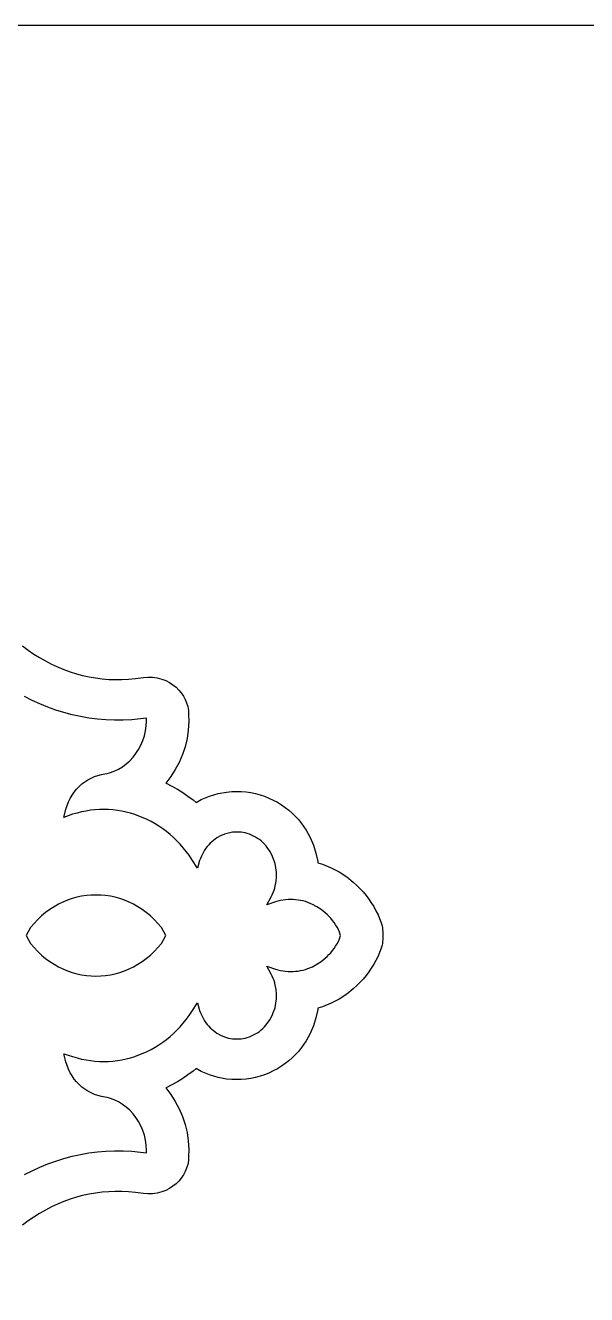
# Model space of a CAD drawing. Extents: x -1917 to -261, y -485 to 605.
# Drawn here: x -1500.3 to -1431.9, y 450.3 to 605.1 of the extents above; entities that cross this region are included whole.
import ezdxf

# ---------------------------------------------------------------- set-up
doc = ezdxf.new("R2010")
doc.units = 0
doc.layers.add('LAYER_1', color=18, linetype='CONTINUOUS')

msp = doc.modelspace()

# ---------------------------------------------------------------- linework, layer by layer
at = {"layer": 'LAYER_1'}
for points in [[(-1916.61, -484.86), (-721.61, -484.86), (-721.61, 605.14), (-1916.61, 605.14)], [(-1483.23, 494.14), (-1483.77, 495.1), (-1484.2, 495.61), (-1484.65, 496.09), (-1485.12, 496.53), (-1485.61, 496.94), (-1486.11, 497.31), (-1486.63, 497.65), (-1487.17, 497.95), (-1487.71, 498.22), (-1488.27, 498.45), (-1488.83, 498.64), (-1489.41, 498.8), (-1489.99, 498.93), (-1490.57, 499.01), (-1491.16, 499.07), (-1491.75, 499.08), (-1492.33, 499.07), (-1492.92, 499.01), (-1493.51, 498.93), (-1494.08, 498.8), (-1494.66, 498.64), (-1495.22, 498.45), (-1495.78, 498.22), (-1496.33, 497.95), (-1496.86, 497.65), (-1497.38, 497.31), (-1497.89, 496.94), (-1498.37, 496.53), (-1498.85, 496.09), (-1499.3, 495.61), (-1499.72, 495.1), (-1500.27, 494.14), (-1499.72, 493.18), (-1499.3, 492.67), (-1498.85, 492.19), (-1498.37, 491.75), (-1497.89, 491.34), (-1497.38, 490.97), (-1496.86, 490.63), (-1496.33, 490.33), (-1495.78, 490.07), (-1495.22, 489.84), (-1494.66, 489.64), (-1494.08, 489.48), (-1493.51, 489.36), (-1492.92, 489.27), (-1492.33, 489.22), (-1491.75, 489.2), (-1491.16, 489.22), (-1490.57, 489.27), (-1489.99, 489.36), (-1489.41, 489.48), (-1488.83, 489.64), (-1488.27, 489.84), (-1487.71, 490.07), (-1487.17, 490.33), (-1486.63, 490.63), (-1486.11, 490.97), (-1485.61, 491.34), (-1485.12, 491.75), (-1484.65, 492.19), (-1484.2, 492.67), (-1483.77, 493.18)]]:
    msp.add_lwpolyline(points, close=True, dxfattribs=at)
for points in [[(-1500.7, 529.45), (-1500.02, 528.95), (-1499.33, 528.47), (-1498.62, 528.03), (-1497.9, 527.62), (-1497.17, 527.24), (-1496.43, 526.9), (-1495.67, 526.59), (-1494.91, 526.31), (-1494.14, 526.07), (-1493.37, 525.86), (-1492.58, 525.69), (-1491.79, 525.55), (-1491, 525.45), (-1490.2, 525.38), (-1489.4, 525.35), (-1488.59, 525.35), (-1487.77, 525.39), (-1486.95, 525.47), (-1485.96, 525.61), (-1485.43, 525.65), (-1484.84, 525.64), (-1484.28, 525.56), (-1483.74, 525.42), (-1483.24, 525.23), (-1482.78, 524.99), (-1482.36, 524.72), (-1481.98, 524.42), (-1481.64, 524.08), (-1481.35, 523.72), (-1481.09, 523.34), (-1480.87, 522.93), (-1480.7, 522.5), (-1480.57, 522.06), (-1480.48, 521.6), (-1480.45, 521.14), (-1480.43, 520.26), (-1480.49, 519.2), (-1480.64, 518.18), (-1480.88, 517.17), (-1481.2, 516.2), (-1481.6, 515.26), (-1482.08, 514.37), (-1482.63, 513.52), (-1483.24, 512.74), (-1483.19, 512.72), (-1482.5, 512.37), (-1481.83, 511.99), (-1481.18, 511.58), (-1480.54, 511.15), (-1479.92, 510.69), (-1479.53, 510.37), (-1478.92, 510.71), (-1477.92, 511.14), (-1476.86, 511.46), (-1475.83, 511.64), (-1475.19, 511.7), (-1474.62, 511.72), (-1474.04, 511.71), (-1473.46, 511.66), (-1472.89, 511.58), (-1472.32, 511.46), (-1471.75, 511.31), (-1471.2, 511.13), (-1470.66, 510.91), (-1470.13, 510.66), (-1469.62, 510.39), (-1469.13, 510.09), (-1468.67, 509.76), (-1468.23, 509.42), (-1467.82, 509.06), (-1467.44, 508.67), (-1467.08, 508.28), (-1466.7, 507.82), (-1466.14, 507), (-1465.64, 506.1), (-1465.24, 505.15), (-1464.94, 504.18), (-1464.72, 503.18), (-1464.7, 503.01), (-1464.12, 502.83), (-1463.09, 502.41), (-1462.11, 501.89), (-1461.19, 501.29), (-1460.38, 500.65), (-1459.94, 500.24), (-1459.55, 499.85), (-1459.18, 499.45), (-1458.83, 499.03), (-1458.5, 498.59), (-1458.19, 498.13), (-1457.9, 497.66), (-1457.62, 497.17), (-1457.37, 496.67), (-1457.18, 496.23), (-1457.09, 496.02), (-1457.01, 495.79), (-1456.94, 495.56), (-1456.88, 495.32), (-1456.84, 495.09), (-1456.81, 494.85), (-1456.79, 494.61), (-1456.79, 494.14), (-1456.79, 493.67), (-1456.81, 493.43), (-1456.84, 493.19), (-1456.88, 492.96), (-1456.94, 492.72), (-1457.01, 492.49), (-1457.09, 492.26), (-1457.18, 492.05), (-1457.37, 491.62), (-1457.62, 491.11), (-1457.9, 490.63), (-1458.19, 490.15), (-1458.5, 489.7), (-1458.83, 489.26), (-1459.18, 488.83), (-1459.55, 488.43), (-1459.94, 488.04), (-1460.38, 487.64), (-1461.19, 486.99), (-1462.11, 486.39), (-1463.09, 485.88), (-1464.12, 485.45), (-1464.7, 485.28), (-1464.72, 485.1), (-1464.94, 484.1), (-1465.24, 483.13), (-1465.64, 482.19), (-1466.14, 481.28), (-1466.7, 480.47), (-1467.08, 480.01), (-1467.44, 479.61), (-1467.82, 479.23), (-1468.23, 478.86), (-1468.67, 478.52), (-1469.13, 478.19), (-1469.62, 477.89), (-1470.13, 477.62), (-1470.66, 477.37), (-1471.2, 477.15), (-1471.75, 476.97), (-1472.32, 476.82), (-1472.89, 476.7), (-1473.46, 476.62), (-1474.04, 476.58), (-1474.62, 476.56), (-1475.19, 476.58), (-1475.83, 476.64), (-1476.86, 476.83), (-1477.92, 477.14), (-1478.92, 477.57), (-1479.53, 477.91), (-1479.92, 477.59), (-1480.54, 477.13), (-1481.18, 476.7), (-1481.83, 476.29), (-1482.5, 475.92), (-1483.19, 475.57), (-1483.24, 475.55), (-1482.63, 474.77), (-1482.08, 473.91), (-1481.6, 473.02), (-1481.2, 472.08), (-1480.88, 471.11), (-1480.64, 470.11), (-1480.49, 469.08), (-1480.43, 468.03), (-1480.45, 467.14), (-1480.48, 466.68), (-1480.57, 466.22), (-1480.7, 465.78), (-1480.87, 465.35), (-1481.09, 464.94), (-1481.35, 464.56), (-1481.64, 464.2), (-1481.98, 463.86), (-1482.36, 463.56), (-1482.78, 463.29), (-1483.24, 463.05), (-1483.74, 462.87), (-1484.28, 462.73), (-1484.84, 462.65), (-1485.43, 462.63), (-1485.96, 462.67), (-1486.95, 462.81), (-1487.77, 462.89), (-1488.59, 462.93), (-1489.4, 462.93), (-1490.2, 462.9), (-1491, 462.83), (-1491.79, 462.73), (-1492.58, 462.59), (-1493.37, 462.42), (-1494.14, 462.21), (-1494.91, 461.97), (-1495.67, 461.69), (-1496.43, 461.38), (-1497.17, 461.04), (-1497.9, 460.66), (-1498.62, 460.25), (-1499.33, 459.81), (-1500.02, 459.34), (-1500.7, 458.83)], [(-1500.45, 464.98), (-1499.52, 465.46), (-1498.58, 465.9), (-1497.62, 466.29), (-1496.64, 466.64), (-1495.66, 466.96), (-1494.65, 467.22), (-1493.64, 467.45), (-1492.62, 467.63), (-1491.58, 467.76), (-1490.54, 467.85), (-1489.49, 467.89), (-1488.44, 467.89), (-1487.38, 467.83), (-1486.31, 467.73), (-1485.58, 467.63), (-1485.57, 467.94), (-1485.61, 468.57), (-1485.7, 469.19), (-1485.84, 469.79), (-1486.03, 470.36), (-1486.27, 470.92), (-1486.55, 471.44), (-1486.87, 471.94), (-1487.23, 472.4), (-1487.63, 472.83), (-1488.06, 473.21), (-1488.52, 473.55), (-1489.02, 473.85), (-1489.54, 474.1), (-1490.09, 474.3), (-1490.37, 474.38), (-1490.66, 474.44), (-1491.09, 474.51), (-1491.52, 474.62), (-1491.94, 474.76), (-1492.35, 474.94), (-1492.74, 475.15), (-1493.11, 475.39), (-1493.46, 475.66), (-1493.8, 475.96), (-1494.11, 476.29), (-1494.39, 476.64), (-1494.65, 477.02), (-1494.89, 477.41), (-1495.09, 477.83), (-1495.27, 478.27), (-1495.42, 478.73), (-1495.66, 479.73), (-1494.6, 479.37), (-1494.06, 479.21), (-1493.51, 479.07), (-1492.96, 478.96), (-1492.41, 478.88), (-1491.87, 478.82), (-1491.32, 478.78), (-1490.77, 478.78), (-1490.23, 478.79), (-1489.68, 478.83), (-1489.14, 478.9), (-1488.61, 478.99), (-1488.08, 479.1), (-1487.55, 479.23), (-1487.03, 479.39), (-1486.52, 479.57), (-1486.01, 479.78), (-1485.51, 480), (-1485.02, 480.25), (-1484.54, 480.52), (-1484.07, 480.81), (-1483.61, 481.13), (-1483.16, 481.46), (-1482.72, 481.81), (-1482.3, 482.19), (-1481.89, 482.59), (-1481.49, 483), (-1481.11, 483.44), (-1480.74, 483.89), (-1480.39, 484.37), (-1480.05, 484.86), (-1479.39, 485.93), (-1479.11, 485.01), (-1479.01, 484.73), (-1478.9, 484.47), (-1478.78, 484.21), (-1478.65, 483.97), (-1478.5, 483.73), (-1478.34, 483.5), (-1478.18, 483.29), (-1478, 483.09), (-1477.82, 482.9), (-1477.43, 482.54), (-1477, 482.24), (-1476.55, 481.99), (-1476.08, 481.79), (-1475.6, 481.64), (-1475.09, 481.55), (-1474.84, 481.53), (-1474.59, 481.52), (-1474.33, 481.53), (-1474.07, 481.55), (-1473.82, 481.59), (-1473.56, 481.64), (-1473.3, 481.71), (-1473.05, 481.79), (-1472.79, 481.89), (-1472.54, 482.01), (-1472.29, 482.14), (-1472.06, 482.29), (-1471.83, 482.45), (-1471.62, 482.62), (-1471.41, 482.8), (-1471.22, 482.99), (-1471.04, 483.19), (-1470.87, 483.39), (-1470.56, 483.84), (-1470.3, 484.32), (-1470.09, 484.82), (-1469.92, 485.34), (-1469.81, 485.88), (-1469.75, 486.43), (-1469.74, 486.98), (-1469.78, 487.54), (-1469.89, 488.1), (-1469.96, 488.37), (-1470.04, 488.64), (-1470.14, 488.91), (-1470.26, 489.17), (-1470.39, 489.43), (-1470.94, 490.4), (-1469.88, 490.04), (-1469.57, 489.95), (-1469.26, 489.87), (-1468.95, 489.82), (-1468.64, 489.78), (-1468.33, 489.75), (-1468.02, 489.75), (-1467.72, 489.75), (-1467.41, 489.78), (-1467.11, 489.81), (-1466.81, 489.86), (-1466.51, 489.93), (-1466.22, 490.01), (-1465.93, 490.11), (-1465.36, 490.34), (-1464.82, 490.63), (-1464.3, 490.97), (-1463.8, 491.37), (-1463.57, 491.58), (-1463.35, 491.81), (-1463.13, 492.04), (-1462.92, 492.3), (-1462.73, 492.56), (-1462.54, 492.83), (-1462.36, 493.12), (-1462.2, 493.41), (-1462.05, 493.72), (-1461.96, 494.14), (-1462.05, 494.56), (-1462.2, 494.87), (-1462.36, 495.16), (-1462.54, 495.45), (-1462.73, 495.72), (-1462.92, 495.99), (-1463.13, 496.24), (-1463.35, 496.48), (-1463.57, 496.7), (-1463.8, 496.92), (-1464.3, 497.31), (-1464.82, 497.65), (-1465.36, 497.94), (-1465.93, 498.18), (-1466.22, 498.27), (-1466.51, 498.35), (-1466.81, 498.42), (-1467.11, 498.47), (-1467.41, 498.51), (-1467.72, 498.53), (-1468.02, 498.54), (-1468.33, 498.53), (-1468.64, 498.5), (-1468.95, 498.46), (-1469.26, 498.41), (-1469.57, 498.34), (-1469.88, 498.25), (-1470.94, 497.88), (-1470.39, 498.85), (-1470.26, 499.11), (-1470.14, 499.38), (-1470.04, 499.65), (-1469.96, 499.92), (-1469.89, 500.19), (-1469.78, 500.74), (-1469.74, 501.3), (-1469.75, 501.85), (-1469.81, 502.4), (-1469.92, 502.94), (-1470.09, 503.46), (-1470.3, 503.96), (-1470.56, 504.44), (-1470.87, 504.89), (-1471.04, 505.1), (-1471.22, 505.3), (-1471.41, 505.49), (-1471.62, 505.67), (-1471.83, 505.84), (-1472.06, 505.99), (-1472.29, 506.14), (-1472.54, 506.27), (-1472.79, 506.39), (-1473.05, 506.49), (-1473.3, 506.58), (-1473.56, 506.65), (-1473.82, 506.7), (-1474.07, 506.73), (-1474.33, 506.76), (-1474.59, 506.76), (-1474.84, 506.75), (-1475.09, 506.73), (-1475.6, 506.64), (-1476.08, 506.49), (-1476.55, 506.29), (-1477, 506.04), (-1477.43, 505.74), (-1477.82, 505.39), (-1478, 505.2), (-1478.18, 504.99), (-1478.34, 504.78), (-1478.5, 504.55), (-1478.65, 504.32), (-1478.78, 504.07), (-1478.9, 503.81), (-1479.01, 503.55), (-1479.11, 503.27), (-1479.39, 502.35), (-1480.05, 503.42), (-1480.39, 503.92), (-1480.74, 504.39), (-1481.11, 504.85), (-1481.49, 505.28), (-1481.89, 505.7), (-1482.3, 506.09), (-1482.72, 506.47), (-1483.16, 506.82), (-1483.61, 507.16), (-1484.07, 507.47), (-1484.54, 507.76), (-1485.02, 508.03), (-1485.51, 508.28), (-1486.01, 508.51), (-1486.52, 508.71), (-1487.03, 508.89), (-1487.55, 509.05), (-1488.08, 509.19), (-1488.61, 509.3), (-1489.14, 509.39), (-1489.68, 509.45), (-1490.23, 509.49), (-1490.77, 509.51), (-1491.32, 509.5), (-1491.87, 509.46), (-1492.41, 509.41), (-1492.96, 509.32), (-1493.51, 509.21), (-1494.06, 509.08), (-1494.6, 508.92), (-1495.66, 508.55), (-1495.42, 509.56), (-1495.27, 510.01), (-1495.09, 510.45), (-1494.89, 510.87), (-1494.65, 511.27), (-1494.39, 511.64), (-1494.11, 511.99), (-1493.8, 512.32), (-1493.46, 512.62), (-1493.11, 512.89), (-1492.74, 513.13), (-1492.35, 513.34), (-1491.94, 513.52), (-1491.52, 513.66), (-1491.09, 513.77), (-1490.66, 513.84), (-1490.37, 513.9), (-1490.09, 513.98), (-1489.54, 514.18), (-1489.02, 514.43), (-1488.52, 514.73), (-1488.06, 515.07), (-1487.63, 515.46), (-1487.23, 515.88), (-1486.87, 516.35), (-1486.55, 516.84), (-1486.27, 517.37), (-1486.03, 517.92), (-1485.84, 518.5), (-1485.7, 519.09), (-1485.61, 519.71), (-1485.57, 520.34), (-1485.58, 520.65), (-1486.31, 520.55), (-1487.38, 520.45), (-1488.44, 520.4), (-1489.49, 520.39), (-1490.54, 520.43), (-1491.58, 520.52), (-1492.62, 520.66), (-1493.64, 520.84), (-1494.65, 521.06), (-1495.66, 521.33), (-1496.64, 521.64), (-1497.62, 521.99), (-1498.58, 522.39), (-1499.52, 522.82), (-1500.45, 523.3)]]:
    msp.add_lwpolyline(points, dxfattribs=at)

doc.saveas('drawing.dxf')
